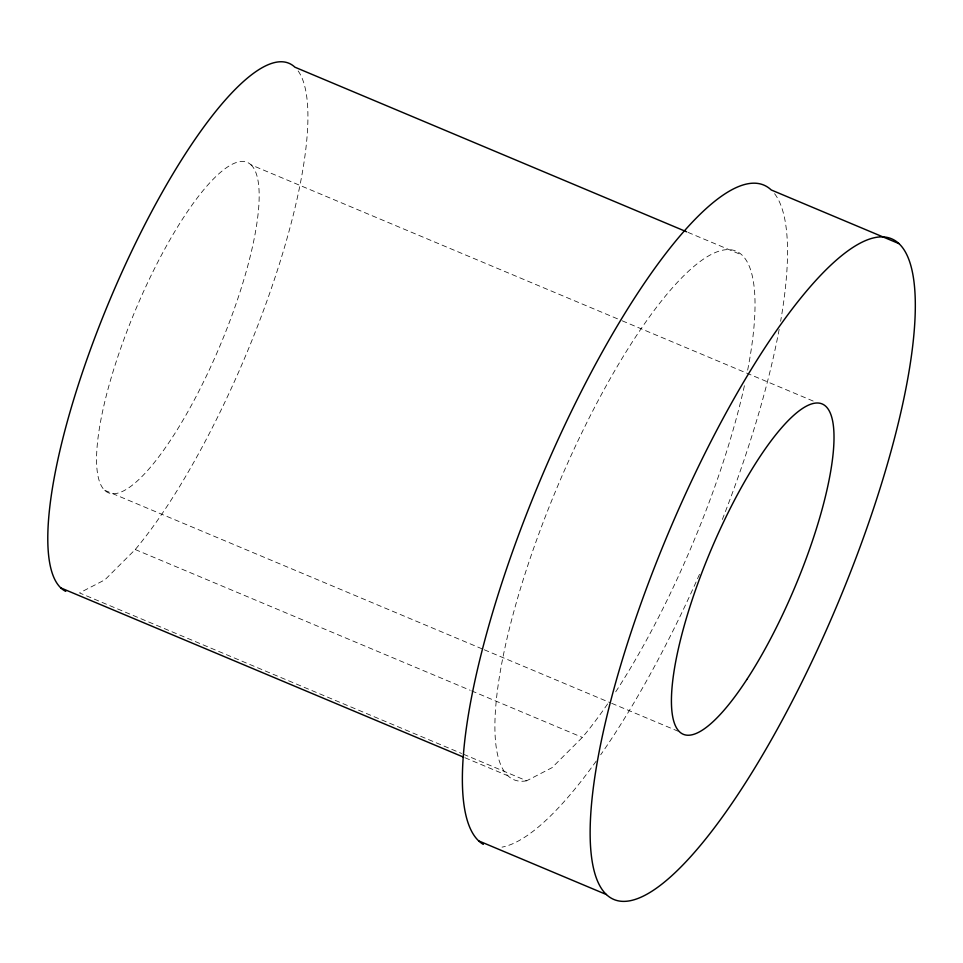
<?xml version="1.0" encoding="UTF-8"?>
<svg xmlns="http://www.w3.org/2000/svg" width="963" height="963" viewBox="0 0 963 963"><rect width="100%" height="100%" fill="white"/><g stroke="black" fill="none" stroke-linecap="round" stroke-linejoin="round"><path stroke-width="0.72" stroke-dasharray="4.82 3.61" d="M298.133 70.949A286.685 73.405 -67.2 0 1 272.373 285.421A286.685 73.405 -67.2 0 1 135.241 549.536L104.895 579.822L79.52 592.919L461.566 753.451M607.617 703.917A286.685 73.405 -67.2 0 1 582.35 737.405L552.004 767.692L526.629 780.788L462.95 754.029M687.991 232.372L741.979 255.051M250.994 164.817A179.178 45.875 -67.2 0 1 172.016 437.912A179.178 45.875 -67.2 0 1 110.576 379.928A179.178 45.875 -67.2 0 1 250.994 164.817L620.834 320.234M622.218 320.811L813.374 401.138M104.726 490.287L482.884 649.182M484.269 649.772L610.313 702.737M611.698 703.315L678.193 731.254M135.241 549.536L470.233 690.29M471.617 690.88L582.35 737.405M465.045 757.773L507.946 775.793M774.577 193.683A358.356 91.75 -67.2 0 1 780.62 321.305M779.163 329.37A358.356 91.75 -67.2 0 1 721.889 520.61M699.499 574.309A358.356 91.75 -67.2 0 1 600.707 754.763M596.217 761.107A358.356 91.75 -67.2 0 1 502.036 847.127M526.629 780.788A286.685 73.405 -67.2 0 1 524.582 575.356A286.685 73.405 -67.2 0 1 689.64 270.17A286.685 73.405 -67.2 0 1 747.047 373.235M744.411 385.718A286.685 73.405 -67.2 0 1 615.598 692"/><path stroke-width="1.44" d="M898.985 243.639A358.356 91.75 -67.2 0 0 618.15 673.859A358.356 91.75 -67.2 0 0 741.004 789.816A358.356 91.75 -67.2 0 0 898.985 243.639L771.231 189.964A358.356 91.75 -67.2 0 0 549.584 458.484A358.356 91.75 -67.2 0 0 483.318 844.382M686.607 231.794L294.883 67.181A286.685 73.405 -67.2 0 0 116.463 284.494A286.685 73.405 -67.2 0 0 65.773 591.378M60.85 587.924L463.66 757.183M478.695 840.892L606.437 894.567M746.855 679.457A179.178 45.875 -67.2 0 0 825.845 406.374A179.178 45.875 -67.2 0 0 685.427 621.484A179.178 45.875 -67.2 0 0 746.855 679.457"/></g></svg>
